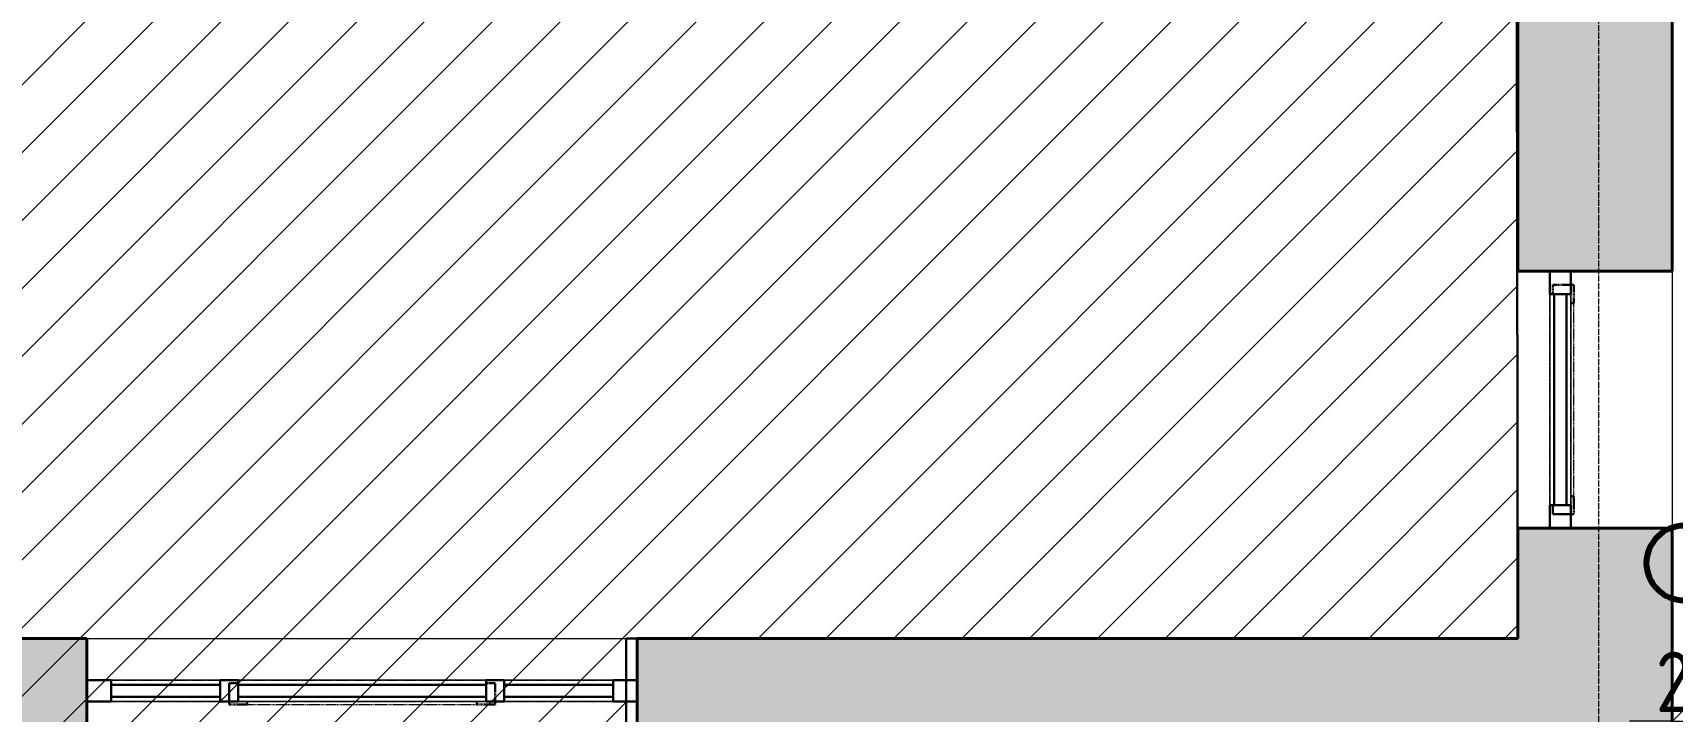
# Model space of a CAD drawing. Header units: millimetres. Extents: x -11886 to 379896, y -8130 to 47743.
# Drawn here: x 249807 to 255230, y 13476 to 15719 of the extents above; entities that cross this region are included whole.
import ezdxf

# ---------------------------------------------------------------- set-up
doc = ezdxf.new("R2010")
doc.units = ezdxf.units.MM
for name, pattern in [('ADSK_Линия сетки', [25, 20, -2.5, 0, -2.5]), ('ADSK_Сверху', [4.5, 3, -1.5]), ('ADSK_Снесено', [4.5, 3, -1.5])]:
    doc.linetypes.add(name, pattern=pattern)
for name, color, linetype, lineweight, true_color in [('_ Окна', 5, 'Continuous', 30, 0x0000ff), ('Витраж', 5, 'Continuous', 18, 0x0000ff), ('Окна', 5, 'Continuous', 18, 0x0000ff), ('Панели витража', 5, 'Continuous', 18, 0x0000ff), ('планы со стояками отопление_dwg', 7, 'Continuous', 9, 0x767676), ('Стены наружные', 1, 'ADSK_Снесено', 18, 0xff0000)]:
    doc.layers.add(name, color=color, linetype=linetype, lineweight=lineweight, true_color=true_color)
for name, color, linetype, lineweight in [('Оси', 7, 'Continuous', 9), ('Размеры', 7, 'Continuous', 9), ('стояки', 7, 'Continuous', 9)]:
    doc.layers.add(name, color=color, linetype=linetype, lineweight=lineweight)
doc.styles.add('GOST Common_1', font='GOST_Common.ttf', dxfattribs={"width": 0.9, "height": 200})
doc.dimstyles.new('ADSK_Основной_2_мм_Округление_до_1_мм', dxfattribs={"dimscale": 304.8, "dimtxt": 201.142999, "dimasz": 0.463911, "dimexe": 0.492126, "dimexo": 0.492126, "dimgap": 0.098425, "dimtad": 1, "dimdec": 0, "dimdsep": 46, "dimtxsty": 'GOST Common_1', "dimblk1": 'OBLIQUE', "dimblk2": 'OBLIQUE', "dimsah": 1, "dimcen": 0.09, "dimdle": 0.492126, "dimazin": 2, "dimtfac": 1, "dimtdec": 4, "dimtix": 1, "dimtmove": 0, "dimatfit": 3, "dimfxl": 1, "dimtvp": 1, "dimtolj": 1, "dimtzin": 0, "dimlwd": 20, "dimlwe": 20, "dimarcsym": 2})

# ---------------------------------------------------------------- blocks, each defined once
blk = doc.blocks.new('Прямоугольный импост - 70х20_60мм-1225109-03 План 3-го этажа')
at = {"layer": 'Витраж', "color": 161, "linetype": 'ADSK_Сверху', "true_color": 0xaaaaff}
for p, q in [((39644.1, 2341.7), (39644.1, 2271.7)), ((39724.1, 2341.7), (39644.1, 2341.7)), ((40114.1, 2341.7), (40084.1, 2341.7)), ((39724.1, 2271.7), (39644.1, 2271.7)), ((40114.1, 2271.7), (40084.1, 2271.7))]:
    blk.add_line(p, q, dxfattribs=at)
blk = doc.blocks.new('Прямоугольный импост - 70х20_60мм-1236811-03 План 3-го этажа')
at = {"layer": 'Витраж', "color": 161, "linetype": 'ADSK_Сверху', "true_color": 0xaaaaff}
for p, q in [((-80, 35), (0, 35)), ((0, 35), (0, -35)), ((0, -35), (-80, -35))]:
    blk.add_line(p, q, dxfattribs=at)
blk = doc.blocks.new('Прямоугольный импост - 70х20_60мм-1236812-03 План 3-го этажа')
at = {"layer": 'Витраж', "color": 161, "linetype": 'ADSK_Сверху', "true_color": 0xaaaaff}
for p, q in [((0, 35), (-80, 35)), ((0, -35), (0, 35)), ((-80, -35), (0, -35))]:
    blk.add_line(p, q, dxfattribs=at)
blk = doc.blocks.new('Прямоугольный импост - 70х20_60мм-1225111-03 План 3-го этажа')
at = {"layer": 'Витраж', "color": 161, "linetype": 'ADSK_Сверху', "true_color": 0xaaaaff}
for p, q in [((40144.1, 2341.7), (40114.1, 2341.7)), ((40994.1, 2341.7), (40964.1, 2341.7)), ((40144.1, 2271.7), (40114.1, 2271.7)), ((40994.1, 2271.7), (40964.1, 2271.7))]:
    blk.add_line(p, q, dxfattribs=at)
blk = doc.blocks.new('Витраж-тент со смещением вовне - 60мм 30 сдвиг-1466982-03 План 3-го этажа')
at = {"layer": '_ Окна', "color": 161, "linetype": 'ADSK_Сверху', "true_color": 0xaaaaff}
for p, q in [((-440, 25), (-440, -45)), ((-440, 25), (-410, 25)), ((-440, -45), (-440, 25)), ((440, 25), (410, 25)), ((440, -45), (440, 25)), ((440, -45), (440, 25)), ((-380, -45), (-440, -45)), ((-380, -35), (-380, -45)), ((380, -35), (380, -45)), ((380, -45), (440, -45))]:
    blk.add_line(p, q, dxfattribs=at)
at = {"layer": 'Окна', "color": 161, "linetype": 'ADSK_Сверху', "true_color": 0xaaaaff}
blk.add_line((-380, -45), (380, -45), dxfattribs=at)
blk = doc.blocks.new('Прямоугольный импост - 70х20_60мм-1225113-03 План 3-го этажа')
at = {"layer": 'Витраж', "color": 161, "linetype": 'ADSK_Сверху', "true_color": 0xaaaaff}
for p, q in [((41024.1, 2341.7), (40994.1, 2341.7)), ((41464.1, 2341.7), (41384.1, 2341.7)), ((41464.1, 2271.7), (41464.1, 2341.7)), ((41024.1, 2271.7), (40994.1, 2271.7)), ((41464.1, 2271.7), (41384.1, 2271.7))]:
    blk.add_line(p, q, dxfattribs=at)
blk = doc.blocks.new('Прямоугольный импост - 70х60мм-1236807-03 План 3-го этажа')
at = {"layer": 'Витраж', "color": 161, "linetype": 'ADSK_Сверху', "true_color": 0xaaaaff}
for p, q in [((-30, 35), (30, 35)), ((30, -35), (-30, -35))]:
    blk.add_line(p, q, dxfattribs=at)
blk = doc.blocks.new('Прямоугольный импост - 70х60мм-1225009-03 План 3-го этажа')
at = {"layer": 'Витраж', "color": 161, "linetype": 'ADSK_Сверху', "true_color": 0xaaaaff}
for p, q in [((41024.1, 2341.7), (41024.1, 2271.7)), ((41384.1, 2341.7), (41024.1, 2341.7)), ((41384.1, 2271.7), (41384.1, 2341.7)), ((41384.1, 2271.7), (41024.1, 2271.7))]:
    blk.add_line(p, q, dxfattribs=at)
blk = doc.blocks.new('Прямоугольный импост - 70х60мм-1242018-03 План 3-го этажа')
at = {"layer": 'Витраж', "color": 161, "linetype": 'ADSK_Сверху', "true_color": 0xaaaaff}
for p, q in [((40144.1, 2341.7), (40144.1, 2271.7)), ((40964.1, 2341.7), (40144.1, 2341.7)), ((40964.1, 2271.7), (40964.1, 2341.7)), ((40964.1, 2271.7), (40144.1, 2271.7))]:
    blk.add_line(p, q, dxfattribs=at)
blk = doc.blocks.new('Витраж-тент со смещением вовне - 60мм 30 сдвиг-1466964-03 План 3-го этажа')
at = {"layer": '_ Окна', "color": 161, "linetype": 'ADSK_Сверху', "true_color": 0xaaaaff}
for p, q in [((-379, 25), (-379, -45)), ((-379, 25), (-349, 25)), ((-379, -45), (-379, 25)), ((379, 25), (349, 25)), ((379, -45), (379, 25)), ((379, -45), (379, 25)), ((-319, -45), (-379, -45)), ((-319, -35), (-319, -45)), ((319, -35), (319, -45)), ((319, -45), (379, -45))]:
    blk.add_line(p, q, dxfattribs=at)
at = {"layer": 'Окна', "color": 161, "linetype": 'ADSK_Сверху', "true_color": 0xaaaaff}
blk.add_line((-319, -45), (319, -45), dxfattribs=at)
blk = doc.blocks.new('Прямоугольный импост - 70х20_56мм-1425354-03 План 3-го этажа')
at = {"layer": 'Витраж', "color": 161, "linetype": 'ADSK_Сверху', "true_color": 0xaaaaff}
for p, q in [((479.7, 2156.6), (409.7, 2156.6)), ((409.7, 2080.6), (409.7, 2156.6)), ((479.7, 2080.6), (479.7, 2156.6)), ((409.7, 1306.6), (409.7, 1382.6)), ((479.7, 1306.6), (479.7, 1382.6)), ((409.7, 1306.6), (479.7, 1306.6))]:
    blk.add_line(p, q, dxfattribs=at)
blk = doc.blocks.new('Прямоугольный импост - 70х20_56мм-1424848-03 План 3-го этажа')
at = {"layer": 'Витраж', "color": 161, "linetype": 'ADSK_Сверху', "true_color": 0xaaaaff}
for p, q in [((-76, 35), (0, 35)), ((0, 35), (0, -35)), ((0, -35), (-76, -35))]:
    blk.add_line(p, q, dxfattribs=at)
blk = doc.blocks.new('Прямоугольный импост - 70х20_56мм-1424849-03 План 3-го этажа')
at = {"layer": 'Витраж', "color": 161, "linetype": 'ADSK_Сверху', "true_color": 0xaaaaff}
for p, q in [((0, 35), (-76, 35)), ((0, -35), (0, 35)), ((-76, -35), (0, -35))]:
    blk.add_line(p, q, dxfattribs=at)
blk = doc.blocks.new('Прямоугольный импост - 70х60мм-1425356-03 План 3-го этажа')
at = {"layer": 'Витраж', "color": 161, "linetype": 'ADSK_Сверху', "true_color": 0xaaaaff}
for p, q in [((479.7, 2080.6), (409.7, 2080.6)), ((409.7, 1382.6), (409.7, 2080.6)), ((479.7, 1382.6), (479.7, 2080.6)), ((409.7, 1382.6), (479.7, 1382.6))]:
    blk.add_line(p, q, dxfattribs=at)
blk = doc.blocks.new('Системная панель - _AR_Стекло_40мм_привязка по центру-V117-03 План 3-го этажа')
at = {"layer": 'Панели витража', "lineweight": 30}
for p, q in [((180, 20), (-180, 20)), ((-180, 20), (-180, -20)), ((180, -20), (180, 20)), ((-180, -20), (180, -20))]:
    blk.add_line(p, q, dxfattribs=at)
blk = doc.blocks.new('Прямоугольный импост - 70х40_60мм-V87-03 План 3-го этажа')
at = {"layer": 'Витраж'}
for p, q in [((-6172.3, 22549.3), (-6172.3, 22189.3)), ((-6102.3, 22549.3), (-6102.3, 22189.3))]:
    blk.add_line(p, q, dxfattribs=at)
blk = doc.blocks.new('Прямоугольный импост - 70х20_60мм-V118-03 План 3-го этажа')
at = {"layer": 'Витраж', "lineweight": 30}
for p, q in [((-80, 35), (0, 35)), ((-80, -35), (-80, 35)), ((0, 35), (0, -35)), ((0, -35), (-80, -35))]:
    blk.add_line(p, q, dxfattribs=at)
blk = doc.blocks.new('Прямоугольный импост - 70х20_60мм-V119-03 План 3-го этажа')
at = {"layer": 'Витраж', "lineweight": 30}
for p, q in [((0, 35), (-80, 35)), ((-80, 35), (-80, -35)), ((0, -35), (0, 35)), ((-80, -35), (0, -35))]:
    blk.add_line(p, q, dxfattribs=at)
blk = doc.blocks.new('Прямоугольный импост - 70х40_60мм-V66-03 План 3-го этажа')
at = {"layer": 'Витраж'}
for p, q in [((-6012, 11415.4), (-6012, 11055.4)), ((-5942, 11415.4), (-5942, 11055.4))]:
    blk.add_line(p, q, dxfattribs=at)
blk = doc.blocks.new('Системная панель - _AR_Стекло_40мм_привязка по центру-V120-03 План 3-го этажа')
at = {"layer": 'Панели витража', "lineweight": 30}
for p, q in [((410, 20), (-410, 20)), ((-410, 20), (-410, -20)), ((410, -20), (410, 20)), ((-410, -20), (410, -20))]:
    blk.add_line(p, q, dxfattribs=at)
blk = doc.blocks.new('Прямоугольный импост - 70х40_60мм-V68-03 План 3-го этажа')
at = {"layer": 'Витраж'}
for p, q in [((-6012, 10995.4), (-6012, 10175.4)), ((-5942, 10995.4), (-5942, 10175.4))]:
    blk.add_line(p, q, dxfattribs=at)
blk = doc.blocks.new('Прямоугольный импост - 70х60мм-V121-03 План 3-го этажа')
at = {"layer": 'Витраж', "lineweight": 30}
for p, q in [((-30, 35), (30, 35)), ((-30, -35), (-30, 35)), ((30, 35), (30, -35)), ((30, -35), (-30, -35))]:
    blk.add_line(p, q, dxfattribs=at)
blk = doc.blocks.new('Системная панель - _AR_Стекло_40мм_привязка по центру-V144-03 План 3-го этажа')
at = {"layer": 'Панели витража', "lineweight": 30}
for p, q in [((349, 20), (-349, 20)), ((-349, 20), (-349, -20)), ((349, -20), (349, 20)), ((-349, -20), (349, -20))]:
    blk.add_line(p, q, dxfattribs=at)
blk = doc.blocks.new('Прямоугольный импост - 70х40_56мм-1425355-03 План 3-го этажа')
at = {"layer": 'Витраж'}
for p, q in [((409.7, 2080.6), (409.7, 1382.6)), ((479.7, 2080.6), (479.7, 1382.6))]:
    blk.add_line(p, q, dxfattribs=at)
blk = doc.blocks.new('Прямоугольный импост - 70х20_56мм-V145-03 План 3-го этажа')
at = {"layer": 'Витраж', "lineweight": 30}
for p, q in [((-76, 35), (0, 35)), ((-76, -35), (-76, 35)), ((0, 35), (0, -35)), ((0, -35), (-76, -35))]:
    blk.add_line(p, q, dxfattribs=at)
blk = doc.blocks.new('Прямоугольный импост - 70х20_56мм-V146-03 План 3-го этажа')
at = {"layer": 'Витраж', "lineweight": 30}
for p, q in [((0, 35), (-76, 35)), ((-76, 35), (-76, -35)), ((0, -35), (0, 35)), ((-76, -35), (0, -35))]:
    blk.add_line(p, q, dxfattribs=at)
blk = doc.blocks.new('планы со стояками отопление_dwg-1484427-03 План 3-го этажа')
at = {"layer": 'стояки', "color": 246, "lineweight": 80, "true_color": 0x7f001f}
blk.add_circle((210390.9, 337432.1), 124.3, dxfattribs=at)
blk = doc.blocks.new('_Oblique')
at = {"color": 0, "linetype": 'ByBlock', "lineweight": -2}
blk.add_line((-0.5, -0.5), (0.5, 0.5), dxfattribs=at)
blk = doc.blocks.new('*D2423')
at = {"layer": 'Defpoints', "color": 0, "transparency": 16777216}
for p in [(255480.2, 13442.8), (255230.2, 13319.2), (255480.2, 13319.2)]:
    blk.add_point(p, dxfattribs=at)
at = {"layer": 'Размеры', "color": 0, "lineweight": 20, "transparency": 16777216}
for p, q in [((255230.2, 13469.2), (255230.2, 13592.8)), ((255480.2, 13469.2), (255480.2, 13592.8)), ((255230.2, 13442.8), (255088.8, 13442.8)), ((255230.2, 13442.8), (255480.2, 13442.8)), ((255480.2, 13442.8), (255621.6, 13442.8))]:
    blk.add_line(p, q, dxfattribs=at)
at = {"layer": 'Размеры', "color": 0, "lineweight": 20, "transparency": 16777216, "xscale": 141.4, "yscale": 141.4, "zscale": 141.4}
blk.add_blockref('_Oblique', (255230.2, 13442.8), dxfattribs=at)
at = {"layer": 'Размеры', "color": 0, "lineweight": 20, "transparency": 16777216, "xscale": 141.4, "yscale": 141.4, "zscale": 141.4, "rotation": 180}
blk.add_blockref('_Oblique', (255480.2, 13442.8), dxfattribs=at)
at = {"layer": 'Размеры', "color": 0, "lineweight": 20, "transparency": 16777216, "insert": (255355.2, 13572.8), "char_height": 200, "width": 454.106, "attachment_point": 5, "style": 'GOST Common_1'}
blk.add_mtext('\\A1;250', dxfattribs=at)

msp = doc.modelspace()

# ---------------------------------------------------------------- hatches: boundary and pattern name
at = {"lineweight": 13, "true_color": 0x636466, "transparency": 33554559}
h = msp.add_hatch(dxfattribs=at)
h.set_pattern_fill('ANSI31', color=251, scale=50)
h.set_pattern_definition([(45, (215977.25, 85026.59), (-112.2532, 112.2532), [])])
h.paths.add_polyline_path([(247294.27, 43675.13), (234433.09, 43675.13), (234433.09, 21068.63), (227282.49, 21068.63), (227278.57, 13720.18), (230264.83, 13716.63), (230264.83, 13206.63), (228402.42, 13206.63), (228402.42, 11328.12), (251770.02, 11328.12), (251770.02, 13716.63), (254719.16, 13716.63), (254706.96, 21084.06), (247294.27, 21084.06)])
at = {"layer": 'Стены наружные', "linetype": 'Continuous', "true_color": 0xc0c0c0}
h = msp.add_hatch(color=9, dxfattribs=at)
h.paths.add_polyline_path([(255058.39, 13716.63), (255229.16, 13716.63), (255229.16, 14081.22), (254719.16, 14081.22), (254719.16, 13716.63)])
h.paths.add_polyline_path([(255229.16, 14931.22), (255229.16, 20574.06), (254719.16, 20574.06), (254719.16, 14931.22), (255094.44, 14931.22)])
h = msp.add_hatch(color=9, dxfattribs=at)
h.paths.add_polyline_path([(254427.14, 13206.63), (255229.16, 13206.63), (255229.16, 13716.63), (251806.07, 13716.63), (251806.07, 13206.63), (253259.28, 13206.63)])
h.paths.add_polyline_path([(249008.09, 13206.63), (249986.07, 13206.63), (249986.07, 13716.63), (249008.09, 13716.63), (249008.09, 13248.53)])
h.paths.add_polyline_path([(246252.09, 13206.63), (247188.09, 13206.63), (247188.09, 13716.63), (246156.11, 13716.63), (246156.11, 13206.63)])
h.paths.add_polyline_path([(243916.36, 13206.63), (244336.11, 13206.63), (244336.11, 13716.63), (243368.65, 13716.63), (243368.65, 13206.63), (243913.88, 13206.63)])
h.paths.add_polyline_path([(241548.65, 13206.63), (241548.65, 13716.63), (240529.62, 13716.63), (240529.62, 13206.63)])
h.paths.add_polyline_path([(238709.62, 13206.63), (238709.62, 13716.63), (237735.92, 13716.63), (237735.92, 13206.63), (238077.04, 13206.63)])
h.paths.add_polyline_path([(235915.92, 13206.63), (235915.92, 13716.63), (234944.12, 13716.63), (234944.12, 13206.63), (235313.76, 13206.63)])
h.paths.add_polyline_path([(233124.12, 13206.63), (233124.12, 13716.63), (232090.16, 13716.63), (232090.16, 13206.63), (232237.72, 13206.63)])
h.paths.add_polyline_path([(228302.42, 13206.63), (230270.16, 13206.63), (230270.16, 13716.63), (226808.57, 13716.63), (226808.57, 13206.63), (228104.16, 13206.63)])

# ---------------------------------------------------------------- linework, layer by layer
at = {"color": 251, "lineweight": 30, "true_color": 0x636466}
msp.add_lwpolyline([(227282.49, 21068.63), (227278.57, 13720.18), (230264.83, 13716.63), (230264.83, 13206.63), (228402.42, 13206.63), (228402.42, 11328.12), (251770.02, 11328.12), (251770.02, 13716.63), (254719.16, 13716.63), (254706.96, 21084.06), (247294.27, 21084.06), (247294.27, 43675.13), (234433.09, 43675.13), (234433.09, 21068.63), (227282.49, 21068.63)], dxfattribs=at)
at = {"layer": 'Оси', "linetype": 'ADSK_Линия сетки'}
msp.add_line((254987.16, -5309.21), (254987.16, 21818.8), dxfattribs=at)
at = {"layer": 'Стены наружные', "color": 18, "linetype": 'Continuous', "lineweight": 40, "true_color": 0x000000}
for p, q in [((254719.16, 21084.06), (254719.16, 14931.22)), ((255229.16, 14931.22), (255229.16, 19804.06)), ((254719.16, 14931.22), (255229.16, 14931.22)), ((255229.16, 14081.22), (254719.16, 14081.22)), ((254719.16, 14081.22), (254719.16, 13716.63)), ((255229.16, 13206.63), (255229.16, 14081.22)), ((249986.07, 13716.63), (249008.09, 13716.63)), ((249986.07, 13206.63), (249986.07, 13716.63)), ((254719.16, 13716.63), (251806.07, 13716.63)), ((251806.07, 13716.63), (251806.07, 13206.63))]:
    msp.add_line(p, q, dxfattribs=at)
at = {"layer": 'Стены наружные', "color": 18, "linetype": 'Continuous', "true_color": 0x000000}
for p, q in [((254719.16, 14081.22), (254719.16, 14931.22)), ((255229.16, 14931.22), (255229.16, 14081.22)), ((249986.07, 13716.63), (251806.07, 13716.63))]:
    msp.add_line(p, q, dxfattribs=at)

# ---------------------------------------------------------------- block references
at = {"layer": '_ Окна', "color": 161, "linetype": 'ADSK_Сверху', "true_color": 0xaaaaff, "rotation": 90.00000000000027}
msp.add_blockref('Витраж-тент со смещением вовне - 60мм 30 сдвиг-1466964-03 План 3-го этажа', (254859.44, 14506.22), dxfattribs=at)
at = {"layer": '_ Окна', "color": 161, "linetype": 'ADSK_Сверху', "true_color": 0xaaaaff}
msp.add_blockref('Витраж-тент со смещением вовне - 60мм 30 сдвиг-1466982-03 План 3-го этажа', (250896.07, 13543.12), dxfattribs=at)
at = {"layer": 'Витраж', "color": 161, "linetype": 'ADSK_Сверху', "true_color": 0xaaaaff}
for name in ['Прямоугольный импост - 70х20_56мм-1425354-03 План 3-го этажа', 'Прямоугольный импост - 70х60мм-1425356-03 План 3-го этажа']:
    msp.add_blockref(name, (254414.77, 12774.58), dxfattribs=at)
at = {"layer": 'Витраж', "color": 161, "linetype": 'ADSK_Сверху', "true_color": 0xaaaaff, "extrusion": (0, 0, -1)}
for name, p, rotation in [('Прямоугольный импост - 70х20_56мм-1424848-03 План 3-го этажа', (-254859.44, 14931.22), 89.99999999999972), ('Прямоугольный импост - 70х60мм-1236807-03 План 3-го этажа', (-250456.07, 13543.12), 180), ('Прямоугольный импост - 70х60мм-1236807-03 План 3-го этажа', (-251336.07, 13543.12), 180), ('Прямоугольный импост - 70х20_60мм-1236811-03 План 3-го этажа', (-251806.07, 13543.12), 180)]:
    msp.add_blockref(name, p, dxfattribs=dict(at, rotation=rotation))
at = {"layer": 'Витраж', "extrusion": (0, 0, -1)}
for name, p, rotation in [('Прямоугольный импост - 70х20_56мм-V145-03 План 3-го этажа', (-254859.44, 14931.22), 89.99999999999972), ('Прямоугольный импост - 70х60мм-V121-03 План 3-го этажа', (-250456.07, 13543.12), 180), ('Прямоугольный импост - 70х60мм-V121-03 План 3-го этажа', (-251336.07, 13543.12), 180), ('Прямоугольный импост - 70х20_60мм-V118-03 План 3-го этажа', (-251806.07, 13543.12), 180)]:
    msp.add_blockref(name, p, dxfattribs=dict(at, rotation=rotation))
at = {"layer": 'Витраж'}
msp.add_blockref('Прямоугольный импост - 70х40_56мм-1425355-03 План 3-го этажа', (254414.77, 12774.58), dxfattribs=at)
at = {"layer": 'Витраж', "color": 161, "linetype": 'ADSK_Сверху', "true_color": 0xaaaaff}
for name, p, rotation in [('Прямоугольный импост - 70х20_56мм-1424849-03 План 3-го этажа', (254859.44, 14081.22), 270.0000000000003), ('Прямоугольный импост - 70х20_60мм-1236812-03 План 3-го этажа', (249986.07, 13543.12), 180), ('Прямоугольный импост - 70х20_60мм-1225113-03 План 3-го этажа', (291450.17, 15849.8), 180), ('Прямоугольный импост - 70х60мм-1225009-03 План 3-го этажа', (291450.17, 15849.8), 180), ('Прямоугольный импост - 70х20_60мм-1225111-03 План 3-го этажа', (291450.17, 15849.8), 180), ('Прямоугольный импост - 70х60мм-1242018-03 План 3-го этажа', (291450.17, 15849.8), 180), ('Прямоугольный импост - 70х20_60мм-1225109-03 План 3-го этажа', (291450.17, 15849.8), 180), ('Прямоугольный импост - 70х60мм-1225009-03 План 3-го этажа', (292750.17, 15849.8), 180)]:
    msp.add_blockref(name, p, dxfattribs=dict(at, rotation=rotation))
at = {"layer": 'Витраж'}
for name, p, rotation in [('Прямоугольный импост - 70х20_56мм-V146-03 План 3-го этажа', (254859.44, 14081.22), 270.0000000000003), ('Прямоугольный импост - 70х20_60мм-V119-03 План 3-го этажа', (249986.07, 13543.12), 180), ('Прямоугольный импост - 70х40_60мм-V87-03 План 3-го этажа', (227876.81, 7405.81), 270.0000000000004), ('Прямоугольный импост - 70х40_60мм-V68-03 План 3-го этажа', (240310.68, 7566.15), 270.0000000000005), ('Прямоугольный импост - 70х40_60мм-V66-03 План 3-го этажа', (240310.68, 7566.15), 270.0000000000002)]:
    msp.add_blockref(name, p, dxfattribs=dict(at, rotation=rotation))
at = {"layer": 'Панели витража', "rotation": 90.00000000000027}
msp.add_blockref('Системная панель - _AR_Стекло_40мм_привязка по центру-V144-03 План 3-го этажа', (254859.44, 14506.22), dxfattribs=at)
at = {"layer": 'Панели витража'}
for name, p in [('Системная панель - _AR_Стекло_40мм_привязка по центру-V117-03 План 3-го этажа', (250246.07, 13543.12)), ('Системная панель - _AR_Стекло_40мм_привязка по центру-V120-03 План 3-го этажа', (250896.07, 13543.12)), ('Системная панель - _AR_Стекло_40мм_привязка по центру-V117-03 План 3-го этажа', (251546.07, 13543.12))]:
    msp.add_blockref(name, p, dxfattribs=at)
at = {"layer": 'планы со стояками отопление_dwg', "color": 6, "true_color": 0xff00ff}
msp.add_blockref('планы со стояками отопление_dwg-1484427-03 План 3-го этажа', (44878.56, -323466.25), dxfattribs=at)

# ---------------------------------------------------------------- dimensions: what is measured, and where the dimension line sits
at = {"layer": 'Размеры', "lineweight": 20}
dim = msp.add_linear_dim(base=(255480.16, 13442.8), p1=(255230.16, 13319.15), p2=(255480.16, 13319.15), dimstyle='ADSK_Основной_2_мм_Округление_до_1_мм', override={"dimpost": '<>', "dimfxl": 250}, dxfattribs=at)
dim.commit()
dim.dimension.update_dxf_attribs({"geometry": '*D2423', "text_midpoint": (255355.16, 13572.8)})

doc.saveas('drawing.dxf')
